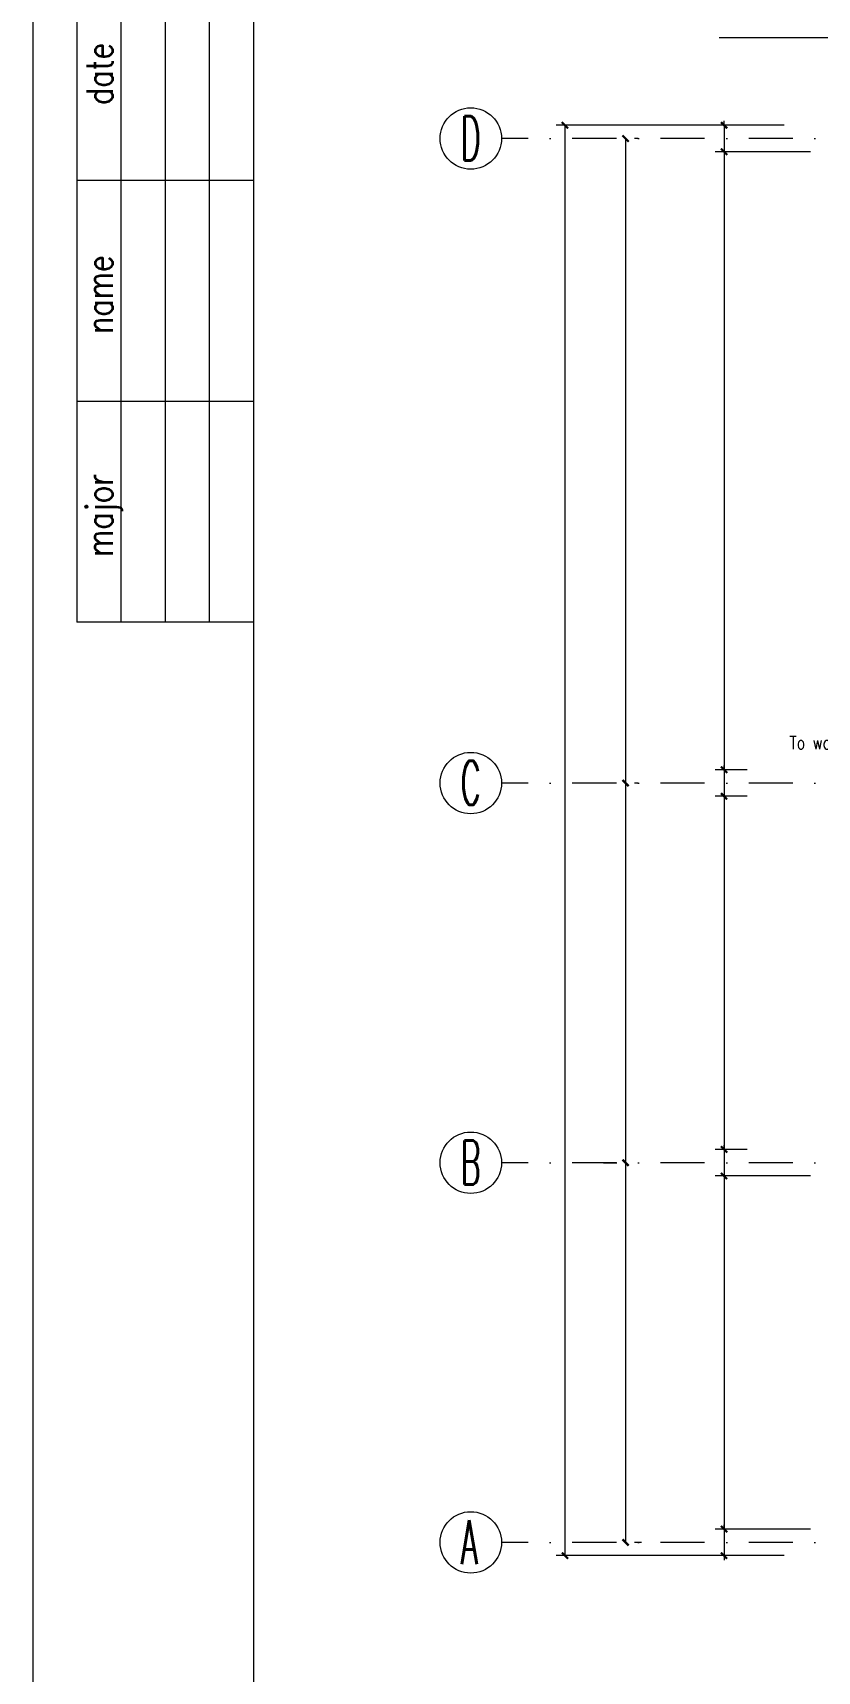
# Model space of a CAD drawing. Extents: x 838828 to 1489448, y 610351 to 848160.
# Drawn here: x 952108 to 960998, y 624469 to 643026 of the extents above; entities that cross this region are included whole.
import ezdxf
from ezdxf.enums import TextEntityAlignment as Align

# ---------------------------------------------------------------- set-up
doc = ezdxf.new("R2010")
doc.units = 0
doc.header["$LTSCALE"] = 1000
doc.header["$MEASUREMENT"] = 0
doc.linetypes.add('DASHDOT', pattern=[1, 0.5, -0.25, 0, -0.25])
doc.layers.get('0').update_dxf_attribs({"linetype": 'CONTINUOUS', "lineweight": 13})
doc.layers.add('标注', color=8, linetype='CONTINUOUS', lineweight=13)
doc.styles.add('HZ', font='romans.shx', dxfattribs={"width": 0.7, "bigfont": 'gbcbig.shx'})
doc.styles.get("Standard").update_dxf_attribs({"font": 'ROMANS.SHX', "width": 1.2, "bigfont": 'gbcbig.shx'})

# ---------------------------------------------------------------- blocks, each defined once
blk = doc.blocks.new('_ARCHTICK')
at = {"const_width": 0.5}
blk.add_lwpolyline([(-0.71, -0.71), (0.71, 0.71)], dxfattribs=at)

msp = doc.modelspace()

# ---------------------------------------------------------------- linework, layer by layer
at = {"linetype": 'Continuous'}
for p, q in [((952108, 652351), (952108, 610351)), ((952608, 651351), (952608, 636351)), ((953108, 651351), (953108, 636351)), ((953608, 651351), (953608, 636351)), ((954108, 651351), (954108, 636351)), ((954608, 651351), (954608, 611351)), ((954608, 641351), (952608, 641351)), ((954608, 638851), (952608, 638851)), ((954608, 636351), (952608, 636351))]:
    msp.add_line(p, q, dxfattribs=at)
at = {"layer": '标注', "ltscale": 0.001}
for p, q in [((960636, 642967), (959886, 642967)), ((961935, 642967), (960636, 642967)), ((959982, 641978), (958039, 641978)), ((958139, 641978), (958139, 625778)), ((960623, 641978), (959842, 641978)), ((959942, 641978), (959942, 642028)), ((959942, 641978), (959942, 641678)), ((958826, 641828), (958826, 634528)), ((958969, 641828), (958926, 641828)), ((960923, 641678), (959842, 641678)), ((960923, 641678), (959842, 641678)), ((959942, 641678), (959942, 634678)), ((959942, 641678), (959942, 641628)), ((960203, 634678), (959842, 634678)), ((960203, 634678), (959842, 634678)), ((959942, 634678), (959942, 634728)), ((959942, 634678), (959942, 634378)), ((958826, 634528), (958826, 630228)), ((958969, 634528), (958926, 634528)), ((958969, 634528), (958926, 634528)), ((960203, 634378), (959842, 634378)), ((960203, 634378), (959842, 634378)), ((959942, 634378), (959942, 630378)), ((959942, 634378), (959942, 634328)), ((960203, 630378), (959842, 630378)), ((960203, 630378), (959842, 630378)), ((959942, 630378), (959942, 630428)), ((959942, 630378), (959942, 630078)), ((958576, 630228), (958726, 630228)), ((958576, 630228), (958726, 630228)), ((958826, 630228), (958826, 625928)), ((960923, 630078), (959842, 630078)), ((960923, 630078), (959842, 630078)), ((959942, 630078), (959942, 626078)), ((959942, 630078), (959942, 630028)), ((959942, 626078), (959942, 626128)), ((959006, 625928), (958926, 625928)), ((960923, 626078), (959842, 626078)), ((960923, 626078), (959842, 626078)), ((959942, 626078), (959942, 625778)), ((959982, 625778), (958039, 625778)), ((960623, 625778), (959842, 625778)), ((959942, 625778), (959942, 625728))]:
    msp.add_line(p, q, dxfattribs=at)
at = {"layer": '标注', "linetype": 'DASHDOT'}
for p, q in [((963722, 641828), (957420, 641828)), ((963722, 634528), (957420, 634528)), ((963722, 630228), (957420, 630228)), ((963722, 625928), (957420, 625928))]:
    msp.add_line(p, q, dxfattribs=at)
at = {"layer": '标注'}
for centre in [(957072, 641828), (957072, 634528), (957072, 630228), (957072, 625928)]:
    msp.add_circle(centre, 348, dxfattribs=at)

# ---------------------------------------------------------------- block references
at = {"layer": '标注', "ltscale": 0.001, "xscale": 50, "yscale": 50, "zscale": 50}
for p, rotation in [((958139, 641978), 90), ((958826, 641828), 90), ((959942, 641978), 270), ((959942, 641678), 90), ((959942, 641678), 90), ((959942, 634678), 270), ((959942, 634678), 270), ((958826, 634528), 90), ((958826, 634528), 270), ((959942, 634378), 90), ((959942, 634378), 90), ((959942, 630378), 270), ((959942, 630378), 270), ((958826, 630228), 270), ((958826, 630228), 90), ((959942, 630078), 90), ((959942, 630078), 90), ((959942, 626078), 270), ((959942, 626078), 270), ((958826, 625928), 270), ((958139, 625778), 270), ((959942, 625778), 90)]:
    msp.add_blockref('_ARCHTICK', p, dxfattribs=dict(at, rotation=rotation))

# ---------------------------------------------------------------- texts
at = {"style": 'HZ', "width": 0.8}
for s, p in [('date', (953016, 642560)), ('name', (953016, 640060)), ('major', (953016, 637560))]:
    msp.add_text(s, height=300, rotation=90, dxfattribs=at).set_placement(p, align=Align.CENTER)
at = {"linetype": 'ByBlock', "ltscale": 200, "width": 0.5}
for s, p in [('D', (956958, 641580)), ('C', (956958, 634280)), ('B', (956958, 629980)), ('A', (956958, 625680))]:
    msp.add_text(s, height=500, dxfattribs=at).set_placement(p)
at = {"linetype": 'ByBlock', "ltscale": 200, "width": 0.8}
msp.add_text('To water reuse point', height=150, dxfattribs=at).set_placement((960683, 634986), align=Align.MIDDLE_LEFT)

doc.saveas('drawing.dxf')
